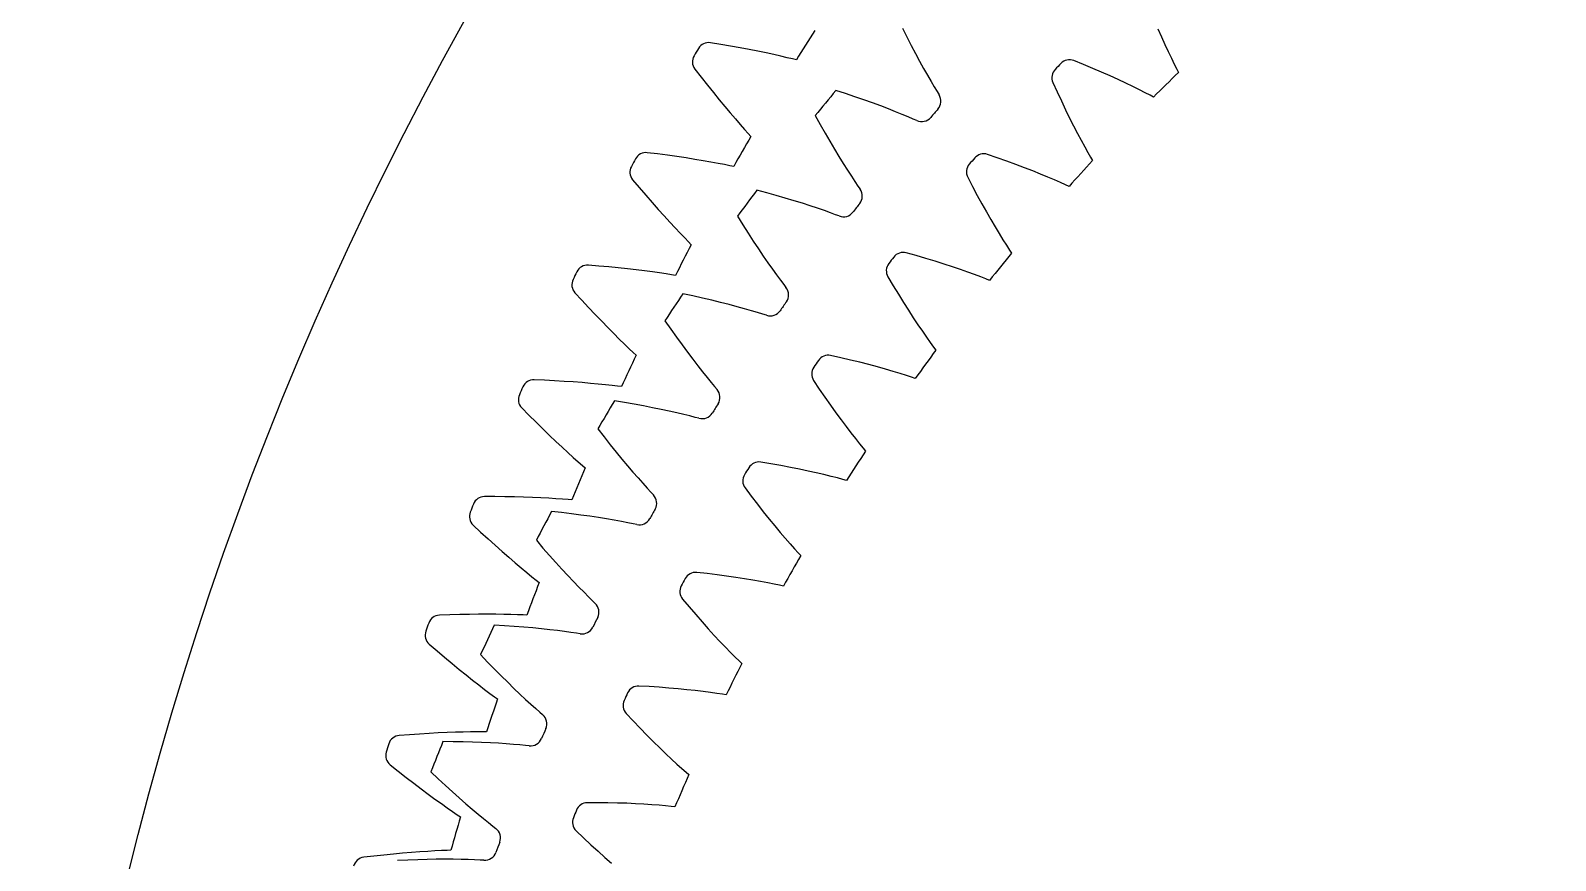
# Model space of a CAD drawing. Header units: millimetres. Extents: x -107 to 107, y -107 to 107.
# Drawn here: x -107.08 to -59.26, y 25.95 to 51.98 of the extents above; entities that cross this region are included whole.
import ezdxf

# ---------------------------------------------------------------- set-up
doc = ezdxf.new("R2010")
doc.units = ezdxf.units.MM

msp = doc.modelspace()

# ---------------------------------------------------------------- linework, layer by layer
at = {"layer": 'fixed_ring'}
for p, q in [((-85.43432, 51.544494), (-85.753345, 51.597514)), ((-85.125655, 51.491262), (-85.43432, 51.544494)), ((-84.828438, 51.437375), (-85.125655, 51.491262)), ((-84.543429, 51.383214), (-84.828438, 51.437375)), ((-84.271581, 51.329222), (-84.543429, 51.383214)), ((-84.014127, 51.275932), (-84.271581, 51.329222)), ((-83.772737, 51.224009), (-84.014127, 51.275932)), ((-83.549813, 51.17433), (-83.772737, 51.224009)), ((-83.34917, 51.128159), (-83.549813, 51.17433)), ((-86.245918, 50.769885), (-86.047182, 50.514753)), ((-83.178044, 51.087665), (-83.34917, 51.128159)), ((-83.061322, 51.059444), (-83.178044, 51.087665)), ((-86.047182, 50.514753), (-85.8532, 50.26883)), ((-85.8532, 50.26883), (-85.664102, 50.03328)), ((-85.664102, 50.03328), (-85.480584, 49.808592)), ((-85.480584, 49.808592), (-85.303491, 49.595391)), ((-85.303491, 49.595391), (-85.133879, 49.394508)), ((-85.133879, 49.394508), (-84.973129, 49.207092)), ((-84.973129, 49.207092), (-84.823157, 49.034838)), ((-84.823157, 49.034838), (-84.686894, 48.880495)), ((-84.686894, 48.880495), (-84.569696, 48.749389)), ((-84.569696, 48.749389), (-84.489229, 48.660252)), ((-87.416005, 48.107172), (-87.736885, 48.147467)), ((-87.105468, 48.066253), (-87.416005, 48.107172)), ((-86.806344, 48.024226), (-87.105468, 48.066253)), ((-86.519407, 47.981438), (-86.806344, 48.024226)), ((-86.245627, 47.938297), (-86.519407, 47.981438)), ((-85.986258, 47.895284), (-86.245627, 47.938297)), ((-85.742994, 47.852999), (-85.986258, 47.895284)), ((-85.518272, 47.812222), (-85.742994, 47.852999)), ((-85.315951, 47.774065), (-85.518272, 47.812222)), ((-85.14335, 47.740406), (-85.315951, 47.774065)), ((-85.025599, 47.716847), (-85.14335, 47.740406)), ((-88.196165, 47.300909), (-87.987444, 47.05388)), ((-87.987444, 47.05388), (-87.783838, 46.815863)), ((-87.783838, 46.815863), (-87.585525, 46.588018)), ((-87.585525, 46.588018), (-87.393219, 46.370803)), ((-87.393219, 46.370803), (-87.20779, 46.164812)), ((-87.20779, 46.164812), (-87.030326, 45.97083)), ((-87.030326, 45.97083), (-86.862251, 45.789954)), ((-86.862251, 45.789954), (-86.70555, 45.623798)), ((-86.70555, 45.623798), (-86.563258, 45.474994)), ((-86.563258, 45.474994), (-86.440941, 45.348652)), ((-86.440941, 45.348652), (-86.356994, 45.262784)), ((-89.259467, 44.593783), (-89.581696, 44.621288)), ((-88.947549, 44.565242), (-89.259467, 44.593783)), ((-88.64699, 44.53514), (-88.947549, 44.565242)), ((-88.358579, 44.503794), (-88.64699, 44.53514)), ((-88.0833, 44.471571), (-88.358579, 44.503794)), ((-87.822427, 44.438904), (-88.0833, 44.471571)), ((-87.577674, 44.406324), (-87.822427, 44.438904)), ((-87.351508, 44.374513), (-87.577674, 44.406324)), ((-87.14783, 44.34443), (-87.351508, 44.374513)), ((-86.974028, 44.31766), (-87.14783, 44.34443)), ((-86.855433, 44.298801), (-86.974028, 44.31766)), ((-90.006956, 43.757141), (-89.788579, 43.518605)), ((-89.788579, 43.518605), (-89.575671, 43.288871)), ((-89.575671, 43.288871), (-89.368457, 43.06909)), ((-89.368457, 43.06909), (-89.167667, 42.859692)), ((-89.167667, 42.859692), (-88.974195, 42.661236)), ((-88.974195, 42.661236), (-88.789159, 42.474463)), ((-88.789159, 42.474463), (-88.614027, 42.300412)), ((-88.614027, 42.300412), (-88.450843, 42.140617)), ((-88.450843, 42.140617), (-88.302749, 41.997588)), ((-88.302749, 41.997588), (-88.175505, 41.876208)), ((-88.175505, 41.876208), (-88.08821, 41.793746)), ((-90.961792, 41.009882), (-91.284859, 41.024554)), ((-90.648985, 40.993764), (-90.961792, 41.009882)), ((-90.347468, 40.975635), (-90.648985, 40.993764)), ((-90.058038, 40.95578), (-90.347468, 40.975635)), ((-89.781696, 40.934527), (-90.058038, 40.95578)), ((-89.51973, 40.912257), (-89.781696, 40.934527)), ((-89.273876, 40.889433), (-89.51973, 40.912257)), ((-89.046624, 40.866638), (-89.273876, 40.889433)), ((-88.841911, 40.844677), (-89.046624, 40.866638)), ((-88.667182, 40.824838), (-88.841911, 40.844677)), ((-88.547931, 40.810708), (-88.667182, 40.824838)), ((-91.675428, 40.144183), (-91.44774, 39.914518)), ((-91.44774, 39.914518), (-91.225867, 39.69343)), ((-91.225867, 39.69343), (-91.010079, 39.482061)), ((-91.010079, 39.482061), (-90.801123, 39.280812)), ((-90.801123, 39.280812), (-90.599914, 39.090204)), ((-90.599914, 39.090204), (-90.407599, 38.910935)), ((-90.407599, 38.910935), (-90.225685, 38.743984)), ((-90.225685, 38.743984), (-90.056278, 38.590804)), ((-90.056278, 38.590804), (-89.902614, 38.453775)), ((-89.902614, 38.453775), (-89.770645, 38.33755)), ((-89.770645, 38.33755), (-89.680141, 38.258623)), ((-92.520287, 37.361135), (-92.843682, 37.362952)), ((-92.207087, 37.357467), (-92.520287, 37.361135)), ((-91.905087, 37.351339), (-92.207087, 37.357467)), ((-91.615097, 37.343006), (-91.905087, 37.351339)), ((-91.338129, 37.332756), (-91.615097, 37.343006)), ((-91.075484, 37.320919), (-91.338129, 37.332756)), ((-90.828917, 37.307887), (-91.075484, 37.320919)), ((-90.600938, 37.294146), (-90.828917, 37.307887)), ((-90.395514, 37.28034), (-90.600938, 37.294146)), ((-90.220135, 37.267463), (-90.395514, 37.28034)), ((-90.100416, 37.258086), (-90.220135, 37.267463)), ((-93.198942, 36.46775), (-92.962303, 36.247318)), ((-92.962303, 36.247318), (-92.731816, 36.035226)), ((-92.731816, 36.035226), (-92.507795, 35.832603)), ((-92.507795, 35.832603), (-92.291004, 35.63982)), ((-92.291004, 35.63982), (-92.082376, 35.457362)), ((-92.082376, 35.457362), (-91.883086, 35.285881)), ((-91.883086, 35.285881), (-91.694678, 35.126294)), ((-91.694678, 35.126294), (-91.519315, 34.97997)), ((-91.519315, 34.97997), (-91.360325, 34.849158)), ((-91.360325, 34.849158), (-91.22384, 34.738272)), ((-91.22384, 34.738272), (-91.130269, 34.663006)), ((-93.932489, 33.653313), (-94.255701, 33.642272)), ((-93.619391, 33.662099), (-93.932489, 33.653313)), ((-93.317386, 33.667983), (-93.619391, 33.662099)), ((-93.027294, 33.671186), (-93.317386, 33.667983)), ((-92.750137, 33.671955), (-93.027294, 33.671186)), ((-92.487229, 33.670569), (-92.750137, 33.671955)), ((-92.240339, 33.66735), (-92.487229, 33.670569)), ((-92.011994, 33.662683), (-92.240339, 33.66735)), ((-91.806184, 33.657056), (-92.011994, 33.662683)), ((-91.630431, 33.651161), (-91.806184, 33.657056)), ((-91.510434, 33.646551), (-91.630431, 33.651161)), ((-94.575089, 32.733653), (-94.329874, 32.522804)), ((-94.329874, 32.522804), (-94.091137, 32.320042)), ((-94.091137, 32.320042), (-93.859237, 32.126486)), ((-93.859237, 32.126486), (-93.634953, 31.942474)), ((-93.634953, 31.942474), (-93.419236, 31.768455)), ((-93.419236, 31.768455), (-93.213286, 31.605033)), ((-93.213286, 31.605033), (-93.018683, 31.453062)), ((-93.018683, 31.453062), (-92.837641, 31.313826)), ((-92.837641, 31.313826), (-92.673576, 31.189439)), ((-92.673576, 31.189439), (-92.532791, 31.084066)), ((-92.532791, 31.084066), (-92.436302, 31.012579)), ((-95.196164, 29.892279), (-95.518681, 29.868396)), ((-94.883663, 29.913505), (-95.196164, 29.892279)), ((-94.58213, 29.931391), (-94.883663, 29.913505)), ((-94.292395, 29.946124), (-94.58213, 29.931391)), ((-94.015488, 29.957912), (-94.292395, 29.946124)), ((-93.752733, 29.966979), (-94.015488, 29.957912)), ((-93.50591, 29.973578), (-93.752733, 29.966979)), ((-93.27756, 29.977993), (-93.50591, 29.973578)), ((-93.071689, 29.980552), (-93.27756, 29.977993)), ((-92.89584, 29.98165), (-93.071689, 29.980552)), ((-92.775756, 29.981814), (-92.89584, 29.98165)), ((-95.801694, 28.947798), (-95.54829, 28.746864)), ((-95.54829, 28.746864), (-95.301681, 28.553754)), ((-95.301681, 28.553754), (-95.062269, 28.36957)), ((-95.062269, 28.36957), (-94.830847, 28.194621)), ((-94.830847, 28.194621), (-94.608382, 28.029315)), ((-94.608382, 28.029315), (-94.396097, 27.87421)), ((-94.396097, 27.87421), (-94.195607, 27.730097)), ((-94.195607, 27.730097), (-94.009172, 27.598168)), ((-94.009172, 27.598168), (-93.840292, 27.480402)), ((-93.840292, 27.480402), (-93.695428, 27.38071)), ((-93.695428, 27.38071), (-93.596174, 27.313116)), ((-96.309314, 26.083978), (-96.630627, 26.047292)), ((-95.997904, 26.117612), (-96.309314, 26.083978)), ((-95.697321, 26.147471), (-95.997904, 26.117612)), ((-95.408401, 26.173712), (-95.697321, 26.147471)), ((-95.132181, 26.196499), (-95.408401, 26.173712)), ((-94.869995, 26.216005), (-95.132181, 26.196499)), ((-94.623629, 26.232412), (-94.869995, 26.216005)), ((-94.395635, 26.245902), (-94.623629, 26.232412)), ((-94.190028, 26.256644), (-94.395635, 26.245902)), ((-94.014363, 26.264732), (-94.190028, 26.256644)), ((-93.894379, 26.26967), (-94.014363, 26.264732))]:
    msp.add_line(p, q, dxfattribs=at)
for centre, radius, start, end in [((0, 0), 97.5, 147.7824, 148.420132), ((-85.946975, 50.996288), 0.375, 149.317398, 217.13831), ((0, 0), 100.3125, 149.163615, 149.317398), ((-85.809791, 51.226786), 0.375, 81.342703, 149.163615), ((0, 0), 97.5, 150.060881, 150.698613), ((0, 0), 100.3125, 151.442096, 151.595879), ((-87.778548, 47.774788), 0.375, 83.621184, 151.442096), ((-87.90646, 47.539018), 0.375, 151.595879, 219.416791), ((0, 0), 97.5, 152.339362, 152.977094), ((-89.608509, 44.247248), 0.375, 85.899665, 153.720577), ((-89.726946, 44.006579), 0.375, 153.87436, 221.695272), ((0, 0), 100.3125, 153.720577, 153.87436), ((0, 0), 97.5, 154.617843, 155.255575), ((0, 0), 100.3125, 155.999058, 156.152841), ((-91.296781, 40.649744), 0.375, 88.178146, 155.999058), ((-91.405556, 40.404556), 0.375, 156.152841, 223.973753), ((0, 0), 97.5, 156.896324, 157.534056), ((-92.840694, 36.987964), 0.375, 90.456627, 158.277539), ((-92.939635, 36.738646), 0.375, 158.431322, 226.252234), ((0, 0), 100.3125, 158.277539, 158.431322), ((0, 0), 97.5, 159.174805, 159.812537), ((-94.237806, 33.267699), 0.375, 92.735108, 160.55602), ((-94.326757, 33.014644), 0.375, 160.709803, 228.530715), ((0, 0), 100.3125, 160.55602, 160.709803), ((0, 0), 97.5, 161.453286, 162.091018), ((-95.485909, 29.494831), 0.375, 95.013589, 162.834501), ((-95.56473, 29.23844), 0.375, 162.988284, 230.809196), ((0, 0), 100.3125, 162.834501, 162.988284), ((0, 0), 97.5, 163.731767, 164.369499), ((-96.583029, 25.675325), 0.375, 97.29207, 165.112982)]:
    msp.add_arc(centre, radius, start, end, dxfattribs=at)
at = {"layer": 'outer'}
msp.add_circle((0, 0), 107.079107, dxfattribs=at)
at = {"layer": 'thin_ring_external'}
for p, q in [((-79.733228, 52.054838), (-79.595261, 51.777926)), ((-79.595261, 51.777926), (-79.459443, 51.512532)), ((-79.459443, 51.512532), (-79.326389, 51.259232)), ((-79.326389, 51.259232), (-79.196836, 51.018761)), ((-79.196836, 51.018761), (-79.071692, 50.792082)), ((-79.071692, 50.792082), (-78.952125, 50.580519)), ((-78.952125, 50.580519), (-78.83973, 50.38601)), ((-78.83973, 50.38601), (-78.736899, 50.211682)), ((-81.518143, 49.999761), (-81.822815, 50.097655)), ((-81.224641, 49.901926), (-81.518143, 49.999761)), ((-80.942845, 49.804605), (-81.224641, 49.901926)), ((-80.673411, 49.708328), (-80.942845, 49.804605)), ((-78.736899, 50.211682), (-78.647911, 50.063576)), ((-78.647911, 50.063576), (-78.587773, 49.961447)), ((-82.469816, 49.313121), (-82.315706, 49.03266)), ((-80.417169, 49.613721), (-80.673411, 49.708328)), ((-80.1752, 49.521548), (-80.417169, 49.613721)), ((-79.94898, 49.432782), (-80.1752, 49.521548)), ((-79.74065, 49.348728), (-79.94898, 49.432782)), ((-79.553642, 49.271318), (-79.74065, 49.348728)), ((-79.394535, 49.203945), (-79.553642, 49.271318)), ((-82.315706, 49.03266), (-82.16378, 48.763154)), ((-79.284992, 49.158699), (-79.394535, 49.203945)), ((-82.16378, 48.763154), (-82.014588, 48.505041)), ((-82.014588, 48.505041), (-81.868774, 48.258865)), ((-81.868774, 48.258865), (-81.727111, 48.025323)), ((-81.727111, 48.025323), (-81.590556, 47.805329)), ((-81.590556, 47.805329), (-81.460342, 47.600147)), ((-81.460342, 47.600147), (-81.338162, 47.411631)), ((-81.338162, 47.411631), (-81.226564, 47.242782)), ((-83.99336, 46.889125), (-84.302633, 46.971335)), ((-83.695245, 46.806403), (-83.99336, 46.889125)), ((-81.226564, 47.242782), (-81.13013, 47.099413)), ((-81.13013, 47.099413), (-81.064856, 47.000488)), ((-83.408847, 46.723598), (-83.695245, 46.806403)), ((-83.134848, 46.641205), (-83.408847, 46.723598)), ((-82.87411, 46.559805), (-83.134848, 46.641205)), ((-82.627751, 46.480108), (-82.87411, 46.559805)), ((-82.397293, 46.403007), (-82.627751, 46.480108)), ((-82.184943, 46.329701), (-82.397293, 46.403007)), ((-84.908731, 46.154787), (-84.740501, 45.882561)), ((-81.994226, 46.261941), (-82.184943, 46.329701)), ((-81.831887, 46.202779), (-81.994226, 46.261941)), ((-81.720176, 46.163186), (-81.831887, 46.202779)), ((-84.740501, 45.882561), (-84.575012, 45.621164)), ((-84.575012, 45.621164), (-84.412835, 45.371006)), ((-84.412835, 45.371006), (-84.254642, 45.132597)), ((-84.254642, 45.132597), (-84.101239, 44.906592)), ((-84.101239, 44.906592), (-83.953629, 44.693858)), ((-83.953629, 44.693858), (-83.813109, 44.495593)), ((-83.813109, 44.495593), (-83.681462, 44.313561)), ((-83.681462, 44.313561), (-83.561388, 44.15063)), ((-83.561388, 44.15063), (-83.457759, 44.012372)), ((-83.457759, 44.012372), (-83.387519, 43.916909)), ((-86.306516, 43.656161), (-86.619584, 43.722471)), ((-86.004567, 43.588769), (-86.306516, 43.656161)), ((-85.714314, 43.520695), (-86.004567, 43.588769)), ((-85.436466, 43.4524), (-85.714314, 43.520695)), ((-85.171911, 43.384419), (-85.436466, 43.4524)), ((-84.921804, 43.317405), (-85.171911, 43.384419)), ((-84.68771, 43.252173), (-84.921804, 43.317405)), ((-84.471894, 43.189805), (-84.68771, 43.252173)), ((-84.277966, 43.131872), (-84.471894, 43.189805)), ((-84.112818, 43.081076), (-84.277966, 43.131872)), ((-83.999232, 43.047239), (-84.112818, 43.081076)), ((-87.183198, 42.876041), (-87.001287, 42.61276)), ((-87.001287, 42.61276), (-86.822667, 42.360154)), ((-86.822667, 42.360154), (-86.647929, 42.118603)), ((-86.647929, 42.118603), (-86.477768, 41.888582)), ((-86.477768, 41.888582), (-86.313026, 41.670705)), ((-86.313026, 41.670705), (-86.154746, 41.465786)), ((-86.154746, 41.465786), (-86.004285, 41.274954)), ((-86.004285, 41.274954), (-85.863516, 41.099882)), ((-85.863516, 41.099882), (-85.735279, 40.943295)), ((-85.735279, 40.943295), (-85.624726, 40.810508)), ((-85.624726, 40.810508), (-85.549703, 40.718756)), ((-88.451579, 40.309302), (-88.767623, 40.359541)), ((-88.146582, 40.257416), (-88.451579, 40.309302)), ((-87.853232, 40.204252), (-88.146582, 40.257416)), ((-87.572259, 40.150232), (-87.853232, 40.204252)), ((-87.304578, 40.095849), (-87.572259, 40.150232)), ((-87.051376, 40.041693), (-87.304578, 40.095849)), ((-86.814256, 39.988499), (-87.051376, 40.041693)), ((-86.595537, 39.937232), (-86.814256, 39.988499)), ((-86.398904, 39.889276), (-86.595537, 39.937232)), ((-86.231378, 39.84698), (-86.398904, 39.889276)), ((-86.116212, 39.818986), (-86.231378, 39.84698)), ((-89.287283, 39.485437), (-89.092167, 39.231788)), ((-89.092167, 39.231788), (-88.900881, 38.988631)), ((-88.900881, 38.988631), (-88.714037, 38.756317)), ((-88.714037, 38.756317), (-88.532353, 38.535285)), ((-88.532353, 38.535285), (-88.356701, 38.326105)), ((-88.356701, 38.326105), (-88.188164, 38.129534)), ((-88.188164, 38.129534), (-88.028156, 37.946634)), ((-88.028156, 37.946634), (-87.878631, 37.778978)), ((-87.878631, 37.778978), (-87.742565, 37.629143)), ((-87.742565, 37.629143), (-87.625377, 37.502174)), ((-87.625377, 37.502174), (-87.545767, 37.414373)), ((-90.42295, 36.857281), (-90.741148, 36.891317)), ((-90.115702, 36.821036), (-90.42295, 36.857281)), ((-89.82002, 36.78292), (-90.115702, 36.821036)), ((-89.536655, 36.743317), (-89.82002, 36.78292)), ((-89.266547, 36.702673), (-89.536655, 36.743317)), ((-89.010909, 36.661516), (-89.266547, 36.702673)), ((-88.771383, 36.620499), (-89.010909, 36.661516)), ((-88.550332, 36.580467), (-88.771383, 36.620499)), ((-88.351507, 36.542614), (-88.550332, 36.580467)), ((-88.182039, 36.508927), (-88.351507, 36.542614)), ((-88.065594, 36.48685), (-88.182039, 36.508927)), ((-91.215498, 35.991819), (-91.007684, 35.748463)), ((-91.007684, 35.748463), (-90.804232, 35.515392)), ((-90.804232, 35.515392), (-90.60577, 35.292921)), ((-90.60577, 35.292921), (-90.413037, 35.081454)), ((-90.413037, 35.081454), (-90.226933, 34.881515)), ((-90.226933, 34.881515), (-90.048579, 34.693807)), ((-90.048579, 34.693807), (-89.879441, 34.519315)), ((-89.879441, 34.519315), (-89.72155, 34.359513)), ((-89.72155, 34.359513), (-89.578011, 34.216821)), ((-89.578011, 34.216821), (-89.454492, 34.096002)), ((-89.454492, 34.096002), (-89.370503, 34.012379)), ((-92.215488, 33.309104), (-92.535009, 33.326848)), ((-91.90679, 33.288594), (-92.215488, 33.309104)), ((-91.609548, 33.265626), (-91.90679, 33.288594)), ((-91.32453, 33.240543), (-91.609548, 33.265626)), ((-91.052699, 33.213744), (-91.32453, 33.240543)), ((-90.795293, 33.185694), (-91.052699, 33.213744)), ((-90.553985, 33.156961), (-90.795293, 33.185694)), ((-90.331178, 33.128268), (-90.553985, 33.156961)), ((-90.130679, 33.100616), (-90.331178, 33.128268)), ((-89.959713, 33.075626), (-90.130679, 33.100616)), ((-89.842292, 33.059524), (-89.959713, 33.075626)), ((-92.962811, 32.404303), (-92.742842, 32.171876)), ((-92.742842, 32.171876), (-92.527755, 31.949496)), ((-92.527755, 31.949496), (-92.318192, 31.737449)), ((-92.318192, 31.737449), (-92.114913, 31.5361)), ((-92.114913, 31.5361), (-91.918843, 31.345924)), ((-91.918843, 31.345924), (-91.731137, 31.167567)), ((-91.731137, 31.167567), (-91.553309, 31.00194)), ((-91.553309, 31.00194), (-91.387465, 30.850408)), ((-91.387465, 30.850408), (-91.236828, 30.715231)), ((-91.236828, 30.715231), (-91.107301, 30.600876)), ((-91.107301, 30.600876), (-91.019151, 30.521652)), ((-93.824516, 29.674027), (-94.144525, 29.675433)), ((-93.515173, 29.669306), (-93.824516, 29.674027)), ((-93.217145, 29.661545), (-93.515173, 29.669306)), ((-92.931219, 29.651049), (-93.217145, 29.661545)), ((-92.658374, 29.638164), (-92.931219, 29.651049)), ((-92.399872, 29.623294), (-92.658374, 29.638164)), ((-92.157412, 29.60692), (-92.399872, 29.623294)), ((-91.93343, 29.589641), (-92.157412, 29.60692)), ((-91.731781, 29.572263), (-91.93343, 29.589641)), ((-91.559761, 29.556035), (-91.731781, 29.572263)), ((-91.441671, 29.545949), (-91.559761, 29.556035)), ((-94.524663, 28.732247), (-94.293114, 28.511355)), ((-94.293114, 28.511355), (-94.066953, 28.300248)), ((-94.066953, 28.300248), (-93.846836, 28.099178)), ((-93.846836, 28.099178), (-93.633541, 27.908471)), ((-93.633541, 27.908471), (-93.428016, 27.728555)), ((-93.428016, 27.728555), (-93.231448, 27.560015)), ((-93.231448, 27.560015), (-93.045395, 27.403684)), ((-93.045395, 27.403684), (-92.87203, 27.260817)), ((-92.87203, 27.260817), (-92.714687, 27.133508)), ((-92.714687, 27.133508), (-92.57949, 27.025917)), ((-92.57949, 27.025917), (-92.48741, 26.951297)), ((-95.245835, 25.961534), (-95.565499, 25.946599)), ((-94.936655, 25.972615), (-95.245835, 25.961534)), ((-94.63862, 25.980081), (-94.936655, 25.972615)), ((-94.352531, 25.984198), (-94.63862, 25.980081)), ((-94.079384, 25.985262), (-94.352531, 25.984198)), ((-93.820459, 25.983611), (-94.079384, 25.985262)), ((-93.577479, 25.979637), (-93.820459, 25.983611)), ((-93.352907, 25.973818), (-93.577479, 25.979637)), ((-93.150634, 25.966759), (-93.352907, 25.973818)), ((-92.97801, 25.959335), (-93.150634, 25.966759)), ((-92.859559, 25.955293), (-92.97801, 25.959335))]:
    msp.add_line(p, q, dxfattribs=at)
for centre, radius, start, end in [((-21.875, 0), 78.125, 140.114909, 140.860701), ((-78.904901, 49.76131), 0.375, 318.89375, 32.25571), ((-21.875, 0), 75.3125, 138.89375, 139.155031), ((-79.13123, 49.500725), 0.375, 245.793071, 319.155031), ((-21.875, 0), 78.125, 143.041738, 143.78753), ((-81.371351, 46.784419), 0.375, 321.820579, 35.182539), ((-21.875, 0), 75.3125, 141.820579, 142.08186), ((-81.584079, 46.512618), 0.375, 248.7199, 322.08186), ((-21.875, 0), 78.125, 145.968567, 146.71436), ((-83.682582, 43.685472), 0.375, 324.747408, 38.109368), ((-83.881153, 43.403163), 0.375, 251.646729, 325.008689), ((-21.875, 0), 75.3125, 144.747408, 145.008689), ((-85.832563, 40.472555), 0.375, 327.674238, 41.036198), ((-21.875, 0), 78.125, 148.895396, 149.641189), ((-21.875, 0), 75.3125, 147.674238, 147.935518), ((-86.016461, 40.180475), 0.375, 254.573558, 327.935518), ((-87.815687, 37.15405), 0.375, 330.601067, 43.963027), ((-21.875, 0), 78.125, 151.822226, 152.568018), ((-21.875, 0), 75.3125, 150.601067, 150.862348), ((-87.984431, 36.852961), 0.375, 257.500388, 330.862348), ((-89.626779, 33.738614), 0.375, 333.527896, 46.889856), ((-21.875, 0), 75.3125, 153.527896, 153.789177), ((-21.875, 0), 78.125, 154.749055, 155.494847), ((-89.779929, 33.429302), 0.375, 260.427217, 333.789177), ((-91.261115, 30.235158), 0.375, 336.454725, 49.816686), ((-21.875, 0), 78.125, 157.675884, 158.421677), ((-91.398271, 29.918429), 0.375, 263.354046, 336.716006), ((-21.875, 0), 75.3125, 156.454725, 156.716006), ((-92.714429, 26.652822), 0.375, 339.381555, 52.743515), ((-21.875, 0), 75.3125, 159.381555, 159.642836), ((-92.835235, 26.329503), 0.375, 266.280875, 339.642836)]:
    msp.add_arc(centre, radius, start, end, dxfattribs=at)
at = {"layer": 'thin_ring_internal'}
for p, q in [((-71.725767, 52.035542), (-71.614184, 51.781214)), ((-71.614184, 51.781214), (-71.505771, 51.541382)), ((-71.505771, 51.541382), (-71.401626, 51.317464)), ((-71.401626, 51.317464), (-71.303236, 51.111529)), ((-74.06073, 50.914208), (-74.362324, 51.036202)), ((-73.76985, 50.793711), (-74.06073, 50.914208)), ((-73.490999, 50.674393), (-73.76985, 50.793711)), ((-71.303236, 51.111529), (-71.212807, 50.926908)), ((-71.212807, 50.926908), (-71.134238, 50.770017)), ((-71.134238, 50.770017), (-71.079867, 50.663317)), ((-75.018546, 50.352524), (-74.8843, 50.056179)), ((-73.224793, 50.556853), (-73.490999, 50.674393)), ((-72.972013, 50.441807), (-73.224793, 50.556853)), ((-72.733684, 50.330128), (-72.972013, 50.441807)), ((-72.511209, 50.222934), (-72.733684, 50.330128)), ((-72.306637, 50.121741), (-72.511209, 50.222934)), ((-74.8843, 50.056179), (-74.751988, 49.770481)), ((-74.751988, 49.770481), (-74.621346, 49.496751)), ((-72.123268, 50.028798), (-72.306637, 50.121741)), ((-71.967465, 49.948094), (-72.123268, 50.028798)), ((-71.861518, 49.892271), (-71.967465, 49.948094)), ((-74.621346, 49.496751), (-74.493, 49.235583)), ((-74.493, 49.235583), (-74.367695, 48.987729)), ((-74.367695, 48.987729), (-74.246346, 48.754175)), ((-74.246346, 48.754175), (-74.130129, 48.536278)), ((-74.130129, 48.536278), (-74.02064, 48.336024)), ((-74.02064, 48.336024), (-73.920263, 48.156616)), ((-76.763243, 47.988412), (-77.07105, 48.093754)), ((-76.466218, 47.88398), (-76.763243, 47.988412)), ((-76.181267, 47.780068), (-76.466218, 47.88398)), ((-73.920263, 48.156616), (-73.833245, 48.00425)), ((-73.833245, 48.00425), (-73.773128, 47.900678)), ((-77.688957, 47.37526), (-77.538728, 47.086689)), ((-75.909039, 47.677241), (-76.181267, 47.780068)), ((-75.650354, 47.57617), (-75.909039, 47.677241)), ((-75.406282, 47.477672), (-75.650354, 47.57617)), ((-75.178285, 47.382788), (-75.406282, 47.477672)), ((-74.968492, 47.292917), (-75.178285, 47.382788)), ((-77.538728, 47.086689), (-77.391012, 46.808643)), ((-74.780321, 47.210127), (-74.968492, 47.292917)), ((-74.620343, 47.138052), (-74.780321, 47.210127)), ((-74.511506, 47.088097), (-74.620343, 47.138052)), ((-77.391012, 46.808643), (-77.245617, 46.542456)), ((-77.245617, 46.542456), (-77.1032, 46.288687)), ((-77.1032, 46.288687), (-76.964547, 46.048045)), ((-76.964547, 46.048045), (-76.830625, 45.821466)), ((-76.830625, 45.821466), (-76.702682, 45.610241)), ((-76.702682, 45.610241), (-76.58242, 45.416264)), ((-79.301949, 44.9194), (-79.615049, 45.007776)), ((-76.58242, 45.416264), (-76.472397, 45.242606)), ((-76.472397, 45.242606), (-76.377187, 45.095219)), ((-76.377187, 45.095219), (-76.311504, 44.995085)), ((-78.999664, 44.831344), (-79.301949, 44.9194)), ((-78.709463, 44.743148), (-78.999664, 44.831344)), ((-78.432026, 44.655341), (-78.709463, 44.743148)), ((-78.168207, 44.568547), (-78.432026, 44.655341)), ((-77.919121, 44.483525), (-78.168207, 44.568547)), ((-77.686283, 44.401233), (-77.919121, 44.483525)), ((-80.192798, 44.256611), (-80.027034, 43.976674)), ((-77.471895, 44.322953), (-77.686283, 44.401233)), ((-77.279484, 44.250562), (-77.471895, 44.322953)), ((-77.115809, 44.187331), (-77.279484, 44.250562)), ((-77.004406, 44.143394), (-77.115809, 44.187331)), ((-80.027034, 43.976674), (-79.864354, 43.707109)), ((-79.864354, 43.707109), (-79.70464, 43.449259)), ((-79.70464, 43.449259), (-79.548578, 43.203646)), ((-79.548578, 43.203646), (-79.39699, 42.970935)), ((-79.39699, 42.970935), (-79.250895, 42.752008)), ((-79.250895, 42.752008), (-79.111608, 42.548085)), ((-79.111608, 42.548085), (-78.980933, 42.360965)), ((-78.980933, 42.360965), (-78.86159, 42.193574)), ((-78.86159, 42.193574), (-78.758474, 42.051606)), ((-81.669269, 41.716331), (-81.986729, 41.787477)), ((-81.362627, 41.644914), (-81.669269, 41.716331)), ((-81.068043, 41.572697), (-81.362627, 41.644914)), ((-78.758474, 42.051606), (-78.68742, 41.955209)), ((-80.786225, 41.500171), (-81.068043, 41.572697)), ((-80.51806, 41.427914), (-80.786225, 41.500171)), ((-80.264702, 41.356622), (-80.51806, 41.427914)), ((-80.027718, 41.287168), (-80.264702, 41.356622)), ((-79.809376, 41.220711), (-80.027718, 41.287168)), ((-79.613298, 41.158936), (-79.809376, 41.220711)), ((-79.446414, 41.104737), (-79.613298, 41.158936)), ((-82.522595, 41.005882), (-82.341791, 40.735416)), ((-82.341791, 40.735416), (-82.164634, 40.475136)), ((-79.332778, 41.06695), (-79.446414, 41.104737)), ((-82.164634, 40.475136), (-81.991077, 40.226393)), ((-81.991077, 40.226393), (-81.821835, 39.989669)), ((-81.821835, 39.989669), (-81.657765, 39.765583)), ((-81.657765, 39.765583), (-81.499932, 39.554961)), ((-81.499932, 39.554961), (-81.349717, 39.358949)), ((-81.349717, 39.358949), (-81.209019, 39.179244)), ((-81.209019, 39.179244), (-81.080713, 39.01862)), ((-81.080713, 39.01862), (-80.969998, 38.882495)), ((-80.969998, 38.882495), (-80.893786, 38.790121)), ((-83.858141, 38.388764), (-84.179011, 38.442467)), ((-83.548056, 38.334199), (-83.858141, 38.388764)), ((-83.249968, 38.278176), (-83.548056, 38.334199)), ((-82.96461, 38.221149), (-83.249968, 38.278176)), ((-82.692899, 38.163644), (-82.96461, 38.221149)), ((-82.436026, 38.106294), (-82.692899, 38.163644)), ((-82.195603, 38.049885), (-82.436026, 38.106294)), ((-81.973957, 37.995451), (-82.195603, 38.049885)), ((-81.774798, 37.944476), (-81.973957, 37.995451)), ((-81.605204, 37.899471), (-81.774798, 37.944476)), ((-81.489673, 37.867946), (-81.605204, 37.899471)), ((-84.671396, 37.632776), (-84.476092, 37.372586)), ((-84.476092, 37.372586), (-84.284985, 37.12237)), ((-84.284985, 37.12237), (-84.098104, 36.883476)), ((-84.098104, 36.883476), (-83.916187, 36.656347)), ((-83.916187, 36.656347), (-83.740124, 36.441555)), ((-83.740124, 36.441555), (-83.571026, 36.239866)), ((-83.571026, 36.239866), (-83.41033, 36.05235)), ((-83.41033, 36.05235), (-83.260028, 35.880597)), ((-83.260028, 35.880597), (-83.123142, 35.727219)), ((-83.123142, 35.727219), (-83.005159, 35.597344)), ((-83.005159, 35.597344), (-82.924016, 35.509269)), ((-85.86203, 34.94663), (-86.185355, 34.98273)), ((-85.549428, 34.909079), (-85.86203, 34.94663)), ((-85.248725, 34.869419), (-85.549428, 34.909079)), ((-84.960679, 34.82806), (-85.248725, 34.869419)), ((-84.686234, 34.785479), (-84.960679, 34.82806)), ((-84.426612, 34.742241), (-84.686234, 34.785479)), ((-84.183467, 34.699046), (-84.426612, 34.742241)), ((-83.959179, 34.656798), (-84.183467, 34.699046)), ((-83.757534, 34.616774), (-83.959179, 34.656798)), ((-83.585735, 34.581098), (-83.757534, 34.616774)), ((-83.468655, 34.555929), (-83.585735, 34.581098)), ((-86.632788, 34.147358), (-86.423567, 33.898223)), ((-86.423567, 33.898223), (-86.219081, 33.658816)), ((-86.219081, 33.658816), (-86.019432, 33.430484)), ((-86.019432, 33.430484), (-85.825383, 33.213628)), ((-85.825383, 33.213628), (-85.637854, 33.008772)), ((-85.637854, 33.008772), (-85.457994, 32.816618)), ((-85.457994, 32.816618), (-85.287298, 32.638156)), ((-85.287298, 32.638156), (-85.127841, 32.474868)), ((-85.127841, 32.474868), (-84.982783, 32.329194)), ((-84.982783, 32.329194), (-84.857883, 32.205955)), ((-84.857883, 32.205955), (-84.772053, 32.122444)), ((-87.674957, 31.400201), (-87.99977, 31.418591)), ((-87.36077, 31.379778), (-87.674957, 31.400201)), ((-87.058351, 31.356598), (-87.36077, 31.379778)), ((-86.768476, 31.33103), (-87.058351, 31.356598)), ((-86.492115, 31.3035), (-86.768476, 31.33103)), ((-86.230519, 31.274505), (-86.492115, 31.3035)), ((-85.985378, 31.244652), (-86.230519, 31.274505)), ((-85.759118, 31.214715), (-85.985378, 31.244652)), ((-85.555588, 31.185763), (-85.759118, 31.214715)), ((-85.382097, 31.159521), (-85.555588, 31.185763)), ((-85.263818, 31.140784), (-85.382097, 31.159521)), ((-88.400917, 30.560032), (-88.178403, 30.322693)), ((-88.178403, 30.322693), (-87.961148, 30.09481)), ((-87.961148, 30.09481), (-87.749329, 29.877722)), ((-87.749329, 29.877722), (-87.543727, 29.671786)), ((-87.543727, 29.671786), (-87.345291, 29.477477)), ((-87.345291, 29.477477), (-87.155205, 29.295432)), ((-87.155205, 29.295432), (-86.975019, 29.126558)), ((-86.975019, 29.126558), (-86.806882, 28.972221)), ((-86.806882, 28.972221), (-86.654086, 28.834686)), ((-86.654086, 28.834686), (-86.522643, 28.718452)), ((-86.522643, 28.718452), (-86.432379, 28.639752)), ((-89.291511, 27.760062), (-89.616844, 27.760687)), ((-88.976678, 27.756826), (-89.291511, 27.760062)), ((-88.673444, 27.750196), (-88.976678, 27.756826)), ((-88.382605, 27.740496), (-88.673444, 27.750196)), ((-88.105153, 27.728099), (-88.382605, 27.740496)), ((-87.842364, 27.713433), (-88.105153, 27.728099)), ((-87.595958, 27.697011), (-87.842364, 27.713433)), ((-87.368401, 27.679475), (-87.595958, 27.697011)), ((-87.163594, 27.66168), (-87.368401, 27.679475)), ((-86.988929, 27.644953), (-87.163594, 27.66168)), ((-86.869803, 27.632702), (-86.988929, 27.644953)), ((-89.970506, 26.881502), (-89.735364, 26.656669)), ((-89.735364, 26.656669), (-89.505989, 26.44099)), ((-89.505989, 26.44099), (-89.28263, 26.235793)), ((-89.28263, 26.235793), (-89.066089, 26.041393)), ((-89.066089, 26.041393), (-88.857338, 25.858209))]:
    msp.add_line(p, q, dxfattribs=at)
for centre, radius, start, end in [((-74.67426, 50.501158), 0.375, 136.274437, 203.350783), ((-21.875, 0), 73.4375, 136.073389, 136.274437), ((-74.496731, 50.686116), 0.375, 68.997043, 136.073389), ((-21.875, 0), 70.625, 134.163326, 135.054065), ((-21.875, 0), 73.4375, 139.203824, 139.404871), ((-77.186138, 47.736851), 0.375, 72.127478, 139.203824), ((-21.875, 0), 70.625, 137.293761, 138.1845), ((-77.353302, 47.542475), 0.375, 139.404871, 206.481218), ((-79.710475, 44.645121), 0.375, 75.257913, 142.334259), ((-21.875, 0), 70.625, 140.424196, 141.314934), ((-79.866775, 44.441905), 0.375, 142.535306, 209.611653), ((-21.875, 0), 73.4375, 142.334259, 142.535306), ((-21.875, 0), 73.4375, 145.464694, 145.665741), ((-82.062208, 41.420151), 0.375, 78.388347, 145.464694), ((-21.875, 0), 70.625, 143.554631, 144.445369), ((-82.207177, 41.208704), 0.375, 145.665741, 212.742087), ((-21.875, 0), 70.625, 146.685066, 147.575804), ((-21.875, 0), 73.4375, 148.595129, 148.796176), ((-84.234318, 38.071568), 0.375, 81.518782, 148.595129), ((-84.367525, 37.85252), 0.375, 148.796176, 215.872522), ((-21.875, 0), 70.625, 149.8155, 150.706239), ((-86.220325, 34.609365), 0.375, 84.649217, 151.725563), ((-86.34137, 34.383368), 0.375, 151.926611, 219.002957), ((-21.875, 0), 73.4375, 151.725563, 151.926611), ((-21.875, 0), 70.625, 152.945935, 153.836674), ((-21.875, 0), 73.4375, 154.855998, 155.057045), ((-88.014299, 31.043873), 0.375, 87.779652, 154.855998), ((-88.122822, 30.811604), 0.375, 155.057045, 222.133392), ((-21.875, 0), 70.625, 156.07637, 156.967108), ((-89.610888, 27.385734), 0.375, 90.910087, 157.986433), ((-89.706565, 27.147885), 0.375, 158.18748, 225.263826), ((-21.875, 0), 73.4375, 157.986433, 158.18748)]:
    msp.add_arc(centre, radius, start, end, dxfattribs=at)

doc.saveas('drawing.dxf')
